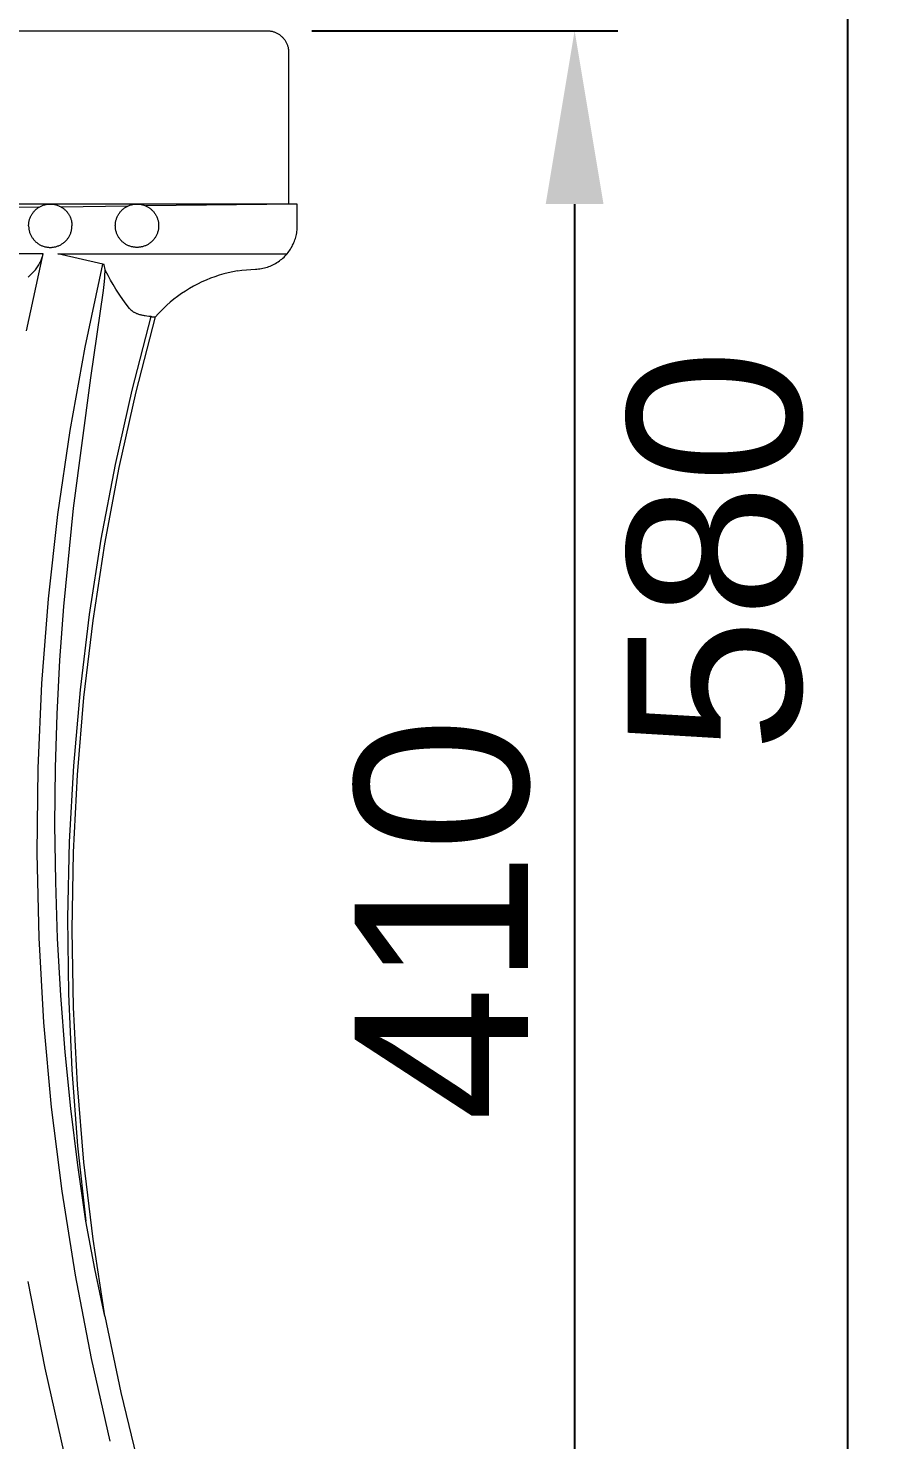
# Model space of a CAD drawing. Header units: millimetres. Extents: x -209 to 4251, y 50 to 3279.
# Drawn here: x 3630.5 to 3829.5, y 2460.2 to 2785.9 of the extents above; entities that cross this region are included whole.
import ezdxf

# ---------------------------------------------------------------- set-up
doc = ezdxf.new("R2010")
doc.units = ezdxf.units.MM
doc.layers.add('ZANO_R', color=7, linetype='Continuous', lineweight=0)
doc.layers.add('ZANO_W', color=1, linetype='Continuous', lineweight=0)
doc.styles.get("Standard").update_dxf_attribs({"font": 'ARIALUNI.TTF'})
doc.dimstyles.new('pl i ang', dxfattribs={"dimtxt": 50, "dimasz": 50, "dimexe": 1.25, "dimexo": 0.625, "dimgap": 10, "dimtad": 1, "dimtoh": 1, "dimtxsty": 'Standard', "dimcen": 2.5, "dimclrd": 1, "dimclre": 1, "dimclrt": 1, "dimadec": 0, "dimazin": 0, "dimtfac": 1, "dimtmove": 0, "dimatfit": 3, "dimfxl": 1, "dimarcsym": 1})

# ---------------------------------------------------------------- blocks, each defined once
blk = doc.blocks.new('*D433')
at = {"layer": 'ZANO_W', "color": 1, "lineweight": -2}
for p, q in [((3298.94, 2980.04), (3298.94, 2991.52)), ((3690.58, 2790.37), (3690.58, 2991.52)), ((3650.58, 2981.52), (3338.94, 2981.52))]:
    blk.add_line(p, q, dxfattribs=at)
at = {"layer": 'ZANO_W', "color": 1}
for points in [[(3338.94, 2988.18), (3338.94, 2974.85), (3298.94, 2981.52)], [(3650.58, 2974.85), (3650.58, 2988.18), (3690.58, 2981.52)]]:
    blk.add_solid(points, dxfattribs=at)
at = {"layer": 'ZANO_W', "color": 1, "insert": (3494.76, 3011.95), "char_height": 40, "attachment_point": 5}
blk.add_mtext('392', dxfattribs=at)
blk = doc.blocks.new('*D434')
at = {"layer": 'ZANO_W', "color": 1, "lineweight": -2}
for p, q in [((3695.92, 2785.36), (3766.55, 2785.36)), ((3756.55, 2745.36), (3756.55, 2415.37)), ((3701.53, 2375.37), (3766.55, 2375.37))]:
    blk.add_line(p, q, dxfattribs=at)
at = {"layer": 'ZANO_W', "color": 1}
for points in [[(3763.21, 2745.36), (3749.88, 2745.36), (3756.55, 2785.36)], [(3749.88, 2415.37), (3763.21, 2415.37), (3756.55, 2375.37)]]:
    blk.add_solid(points, dxfattribs=at)
at = {"layer": 'ZANO_W', "color": 1, "insert": (3726.11, 2580.36), "char_height": 40, "attachment_point": 5, "rotation": 90}
blk.add_mtext('410', dxfattribs=at)
blk = doc.blocks.new('*D435')
at = {"layer": 'ZANO_W', "color": 1, "lineweight": -2}
for p, q in [((3604.24, 2955.34), (3829.47, 2955.34)), ((3819.47, 2915.34), (3819.47, 2415.37)), ((3701.53, 2375.37), (3829.47, 2375.37))]:
    blk.add_line(p, q, dxfattribs=at)
at = {"layer": 'ZANO_W', "color": 1}
for points in [[(3826.14, 2915.34), (3812.8, 2915.34), (3819.47, 2955.34)], [(3812.8, 2415.37), (3826.14, 2415.37), (3819.47, 2375.37)]]:
    blk.add_solid(points, dxfattribs=at)
at = {"layer": 'ZANO_W', "color": 1, "insert": (3789.03, 2665.36), "char_height": 40, "attachment_point": 5, "rotation": 90}
blk.add_mtext('580', dxfattribs=at)

msp = doc.modelspace()

# ---------------------------------------------------------------- linework, layer by layer
at = {"layer": 'ZANO_R'}
for p, q in [((3610.58, 2785.37), (3685.58, 2785.37)), ((3685.58, 2785.37), (3685.75, 2785.36)), ((3685.75, 2785.36), (3685.92, 2785.36)), ((3685.92, 2785.36), (3686.09, 2785.34)), ((3686.09, 2785.34), (3686.26, 2785.32)), ((3686.26, 2785.32), (3686.43, 2785.29)), ((3686.43, 2785.29), (3686.6, 2785.26)), ((3686.6, 2785.26), (3686.77, 2785.22)), ((3686.77, 2785.22), (3686.93, 2785.18)), ((3686.93, 2785.18), (3687.09, 2785.13)), ((3687.09, 2785.13), (3687.26, 2785.08)), ((3687.26, 2785.08), (3687.42, 2785.02)), ((3687.42, 2785.02), (3687.57, 2784.95)), ((3687.57, 2784.95), (3687.73, 2784.88)), ((3687.73, 2784.88), (3687.88, 2784.81)), ((3687.88, 2784.81), (3688.03, 2784.73)), ((3688.03, 2784.73), (3688.18, 2784.64)), ((3688.18, 2784.64), (3688.32, 2784.55)), ((3688.32, 2784.55), (3688.46, 2784.45)), ((3688.46, 2784.45), (3688.6, 2784.35)), ((3688.6, 2784.35), (3688.74, 2784.25)), ((3688.74, 2784.25), (3688.87, 2784.14)), ((3688.87, 2784.14), (3688.99, 2784.02)), ((3688.99, 2784.02), (3689.12, 2783.9)), ((3689.12, 2783.9), (3689.24, 2783.78)), ((3689.24, 2783.78), (3689.35, 2783.65)), ((3689.35, 2783.65), (3689.46, 2783.52)), ((3689.46, 2783.52), (3689.57, 2783.39)), ((3689.57, 2783.39), (3689.67, 2783.25)), ((3689.67, 2783.25), (3689.76, 2783.11)), ((3689.76, 2783.11), (3689.85, 2782.96)), ((3689.85, 2782.96), (3689.94, 2782.82)), ((3689.94, 2782.82), (3690.02, 2782.67)), ((3690.02, 2782.67), (3690.1, 2782.51)), ((3690.1, 2782.51), (3690.17, 2782.36)), ((3690.17, 2782.36), (3690.23, 2782.2)), ((3690.23, 2782.2), (3690.29, 2782.04)), ((3690.29, 2782.04), (3690.35, 2781.88)), ((3690.35, 2781.88), (3690.4, 2781.72)), ((3690.4, 2781.72), (3690.44, 2781.55)), ((3690.44, 2781.55), (3690.48, 2781.38)), ((3690.48, 2781.38), (3690.51, 2781.22)), ((3690.51, 2781.22), (3690.53, 2781.05)), ((3690.53, 2781.05), (3690.56, 2780.88)), ((3690.56, 2780.88), (3690.57, 2780.71)), ((3690.57, 2780.71), (3690.58, 2780.54)), ((3690.58, 2780.54), (3690.58, 2780.37)), ((3690.58, 2780.37), (3690.58, 2745.37)), ((3632.97, 2744.62), (3553.41, 2743.62)), ((3685.58, 2745.37), (3610.58, 2745.37)), ((3630.96, 2742.22), (3631.03, 2742.38)), ((3631.03, 2742.38), (3631.1, 2742.54)), ((3631.1, 2742.54), (3631.18, 2742.69)), ((3631.18, 2742.69), (3631.26, 2742.84)), ((3631.26, 2742.84), (3631.35, 2742.99)), ((3631.35, 2742.99), (3631.44, 2743.14)), ((3631.44, 2743.14), (3631.54, 2743.28)), ((3631.54, 2743.28), (3631.64, 2743.42)), ((3631.64, 2743.42), (3631.75, 2743.55)), ((3631.75, 2743.55), (3631.86, 2743.68)), ((3631.86, 2743.68), (3631.98, 2743.81)), ((3631.98, 2743.81), (3632.1, 2743.93)), ((3632.1, 2743.93), (3632.22, 2744.05)), ((3632.22, 2744.05), (3632.35, 2744.17)), ((3632.35, 2744.17), (3632.49, 2744.28)), ((3632.49, 2744.28), (3632.62, 2744.38)), ((3632.62, 2744.38), (3632.76, 2744.48)), ((3632.76, 2744.48), (3632.91, 2744.58)), ((3632.91, 2744.58), (3633.05, 2744.67)), ((3633.05, 2744.67), (3633.2, 2744.75)), ((3633.2, 2744.75), (3633.36, 2744.83)), ((3633.36, 2744.83), (3633.51, 2744.91)), ((3633.51, 2744.91), (3633.67, 2744.98)), ((3633.67, 2744.98), (3633.83, 2745.04)), ((3633.83, 2745.04), (3633.99, 2745.1)), ((3633.99, 2745.1), (3634.16, 2745.15)), ((3634.16, 2745.15), (3634.32, 2745.2)), ((3634.32, 2745.2), (3634.49, 2745.24)), ((3634.49, 2745.24), (3634.66, 2745.28)), ((3634.66, 2745.28), (3634.83, 2745.31)), ((3634.83, 2745.31), (3635, 2745.33)), ((3635, 2745.33), (3635.17, 2745.35)), ((3635.17, 2745.35), (3635.34, 2745.36)), ((3635.34, 2745.36), (3635.52, 2745.37)), ((3635.52, 2745.37), (3635.69, 2745.37)), ((3635.69, 2745.37), (3635.86, 2745.36)), ((3635.86, 2745.36), (3636.03, 2745.35)), ((3636.03, 2745.35), (3636.21, 2745.33)), ((3636.21, 2745.33), (3636.38, 2745.31)), ((3636.38, 2745.31), (3636.55, 2745.28)), ((3636.55, 2745.28), (3636.72, 2745.24)), ((3636.72, 2745.24), (3636.88, 2745.2)), ((3636.88, 2745.2), (3637.05, 2745.15)), ((3637.05, 2745.15), (3637.21, 2745.1)), ((3637.21, 2745.1), (3637.38, 2745.04)), ((3637.38, 2745.04), (3637.54, 2744.98)), ((3637.54, 2744.98), (3637.69, 2744.91)), ((3637.69, 2744.91), (3637.85, 2744.83)), ((3637.85, 2744.83), (3638, 2744.75)), ((3638, 2744.75), (3638.15, 2744.67)), ((3653.44, 2744.88), (3638.13, 2744.68)), ((3638.15, 2744.67), (3638.3, 2744.58)), ((3638.3, 2744.58), (3638.44, 2744.48)), ((3638.44, 2744.48), (3638.58, 2744.38)), ((3638.58, 2744.38), (3638.72, 2744.28)), ((3638.72, 2744.28), (3638.85, 2744.17)), ((3638.85, 2744.17), (3638.98, 2744.05)), ((3638.98, 2744.05), (3639.11, 2743.93)), ((3639.11, 2743.93), (3639.23, 2743.81)), ((3639.23, 2743.81), (3639.35, 2743.68)), ((3639.35, 2743.68), (3639.46, 2743.55)), ((3639.46, 2743.55), (3639.57, 2743.42)), ((3639.57, 2743.42), (3639.67, 2743.28)), ((3639.67, 2743.28), (3639.77, 2743.14)), ((3639.77, 2743.14), (3639.86, 2742.99)), ((3639.86, 2742.99), (3639.95, 2742.84)), ((3639.95, 2742.84), (3640.03, 2742.69)), ((3640.03, 2742.69), (3640.11, 2742.54)), ((3640.11, 2742.54), (3640.18, 2742.38)), ((3640.18, 2742.38), (3640.25, 2742.22)), ((3650.96, 2742.22), (3651.03, 2742.38)), ((3651.03, 2742.38), (3651.1, 2742.54)), ((3651.1, 2742.54), (3651.18, 2742.69)), ((3651.18, 2742.69), (3651.26, 2742.84)), ((3651.26, 2742.84), (3651.35, 2742.99)), ((3651.35, 2742.99), (3651.44, 2743.14)), ((3651.44, 2743.14), (3651.54, 2743.28)), ((3651.54, 2743.28), (3651.64, 2743.42)), ((3651.64, 2743.42), (3651.75, 2743.55)), ((3651.75, 2743.55), (3651.86, 2743.68)), ((3651.86, 2743.68), (3651.98, 2743.81)), ((3651.98, 2743.81), (3652.1, 2743.93)), ((3652.1, 2743.93), (3652.22, 2744.05)), ((3652.22, 2744.05), (3652.35, 2744.17)), ((3652.35, 2744.17), (3652.49, 2744.28)), ((3652.49, 2744.28), (3652.62, 2744.38)), ((3652.62, 2744.38), (3652.76, 2744.48)), ((3652.76, 2744.48), (3652.91, 2744.58)), ((3652.91, 2744.58), (3653.05, 2744.67)), ((3653.05, 2744.67), (3653.2, 2744.75)), ((3653.2, 2744.75), (3653.36, 2744.83)), ((3653.36, 2744.83), (3653.51, 2744.91)), ((3653.51, 2744.91), (3653.67, 2744.98)), ((3653.67, 2744.98), (3653.83, 2745.04)), ((3653.83, 2745.04), (3653.99, 2745.1)), ((3653.99, 2745.1), (3654.16, 2745.15)), ((3654.16, 2745.15), (3654.32, 2745.2)), ((3654.32, 2745.2), (3654.49, 2745.24)), ((3654.49, 2745.24), (3654.66, 2745.28)), ((3654.66, 2745.28), (3654.83, 2745.31)), ((3654.83, 2745.31), (3655, 2745.33)), ((3655, 2745.33), (3655.17, 2745.35)), ((3655.17, 2745.35), (3655.34, 2745.36)), ((3655.34, 2745.36), (3655.52, 2745.37)), ((3655.52, 2745.37), (3655.69, 2745.37)), ((3655.69, 2745.37), (3655.86, 2745.36)), ((3655.86, 2745.36), (3656.03, 2745.35)), ((3656.03, 2745.35), (3656.21, 2745.33)), ((3656.21, 2745.33), (3656.38, 2745.31)), ((3656.38, 2745.31), (3656.55, 2745.28)), ((3656.55, 2745.28), (3656.72, 2745.24)), ((3656.72, 2745.24), (3656.88, 2745.2)), ((3656.88, 2745.2), (3657.05, 2745.15)), ((3657.05, 2745.15), (3657.21, 2745.1)), ((3657.21, 2745.1), (3657.38, 2745.04)), ((3657.38, 2745.04), (3657.54, 2744.98)), ((3657.54, 2744.98), (3657.69, 2744.91)), ((3692.58, 2745.37), (3657.65, 2744.93)), ((3657.69, 2744.91), (3657.85, 2744.83)), ((3657.85, 2744.83), (3658, 2744.75)), ((3658, 2744.75), (3658.15, 2744.67)), ((3658.15, 2744.67), (3658.3, 2744.58)), ((3658.3, 2744.58), (3658.44, 2744.48)), ((3658.44, 2744.48), (3658.58, 2744.38)), ((3658.58, 2744.38), (3658.72, 2744.28)), ((3658.72, 2744.28), (3658.85, 2744.17)), ((3658.85, 2744.17), (3658.98, 2744.05)), ((3658.98, 2744.05), (3659.11, 2743.93)), ((3659.11, 2743.93), (3659.23, 2743.81)), ((3659.23, 2743.81), (3659.35, 2743.68)), ((3659.35, 2743.68), (3659.46, 2743.55)), ((3659.46, 2743.55), (3659.57, 2743.42)), ((3659.57, 2743.42), (3659.67, 2743.28)), ((3659.67, 2743.28), (3659.77, 2743.14)), ((3659.77, 2743.14), (3659.86, 2742.99)), ((3659.86, 2742.99), (3659.95, 2742.84)), ((3659.95, 2742.84), (3660.03, 2742.69)), ((3660.03, 2742.69), (3660.11, 2742.54)), ((3660.11, 2742.54), (3660.18, 2742.38)), ((3660.18, 2742.38), (3660.25, 2742.22)), ((3690.58, 2745.37), (3685.58, 2745.37)), ((3692.58, 2745.37), (3690.58, 2745.37)), ((3692.58, 2740.35), (3692.58, 2745.37)), ((3630.6, 2740.37), (3630.61, 2740.54)), ((3630.6, 2740.37), (3630.61, 2740.19)), ((3630.61, 2740.54), (3630.62, 2740.71)), ((3630.61, 2740.19), (3630.62, 2740.02)), ((3630.62, 2740.71), (3630.63, 2740.88)), ((3630.62, 2740.02), (3630.63, 2739.85)), ((3630.63, 2740.88), (3630.65, 2741.06)), ((3630.63, 2739.85), (3630.65, 2739.68)), ((3630.65, 2741.06), (3630.68, 2741.23)), ((3630.65, 2739.68), (3630.68, 2739.51)), ((3630.68, 2741.23), (3630.71, 2741.4)), ((3630.68, 2739.51), (3630.71, 2739.34)), ((3630.71, 2741.4), (3630.75, 2741.56)), ((3630.71, 2739.34), (3630.75, 2739.17)), ((3630.75, 2741.56), (3630.79, 2741.73)), ((3630.75, 2739.17), (3630.79, 2739)), ((3630.79, 2741.73), (3630.84, 2741.9)), ((3630.84, 2741.9), (3630.9, 2742.06)), ((3630.9, 2742.06), (3630.96, 2742.22)), ((3640.25, 2742.22), (3640.31, 2742.06)), ((3640.31, 2742.06), (3640.36, 2741.9)), ((3640.36, 2741.9), (3640.41, 2741.73)), ((3640.41, 2741.73), (3640.46, 2741.56)), ((3640.41, 2739), (3640.46, 2739.17)), ((3640.46, 2741.56), (3640.5, 2741.4)), ((3640.46, 2739.17), (3640.5, 2739.34)), ((3640.5, 2741.4), (3640.53, 2741.23)), ((3640.5, 2739.34), (3640.53, 2739.51)), ((3640.53, 2741.23), (3640.56, 2741.06)), ((3640.53, 2739.51), (3640.56, 2739.68)), ((3640.56, 2741.06), (3640.58, 2740.88)), ((3640.56, 2739.68), (3640.58, 2739.85)), ((3640.58, 2740.88), (3640.59, 2740.71)), ((3640.58, 2739.85), (3640.59, 2740.02)), ((3640.59, 2740.71), (3640.6, 2740.54)), ((3640.59, 2740.02), (3640.6, 2740.19)), ((3640.6, 2740.54), (3640.6, 2740.37)), ((3640.6, 2740.19), (3640.6, 2740.37)), ((3650.6, 2740.37), (3650.61, 2740.54)), ((3650.61, 2740.19), (3650.6, 2740.37)), ((3650.61, 2740.54), (3650.62, 2740.71)), ((3650.62, 2740.02), (3650.61, 2740.19)), ((3650.62, 2740.71), (3650.63, 2740.88)), ((3650.63, 2739.85), (3650.62, 2740.02)), ((3650.63, 2740.88), (3650.65, 2741.06)), ((3650.65, 2739.68), (3650.63, 2739.85)), ((3650.65, 2741.06), (3650.68, 2741.23)), ((3650.68, 2739.51), (3650.65, 2739.68)), ((3650.68, 2741.23), (3650.71, 2741.4)), ((3650.71, 2739.34), (3650.68, 2739.51)), ((3650.71, 2741.4), (3650.75, 2741.56)), ((3650.75, 2739.17), (3650.71, 2739.34)), ((3650.75, 2741.56), (3650.79, 2741.73)), ((3650.79, 2739), (3650.75, 2739.17)), ((3650.79, 2741.73), (3650.84, 2741.9)), ((3650.84, 2741.9), (3650.9, 2742.06)), ((3650.9, 2742.06), (3650.96, 2742.22)), ((3660.25, 2742.22), (3660.31, 2742.06)), ((3660.31, 2742.06), (3660.36, 2741.9)), ((3660.36, 2741.9), (3660.41, 2741.73)), ((3660.41, 2741.73), (3660.46, 2741.56)), ((3660.46, 2739.17), (3660.41, 2739)), ((3660.46, 2741.56), (3660.5, 2741.4)), ((3660.5, 2739.34), (3660.46, 2739.17)), ((3660.5, 2741.4), (3660.53, 2741.23)), ((3660.53, 2739.51), (3660.5, 2739.34)), ((3660.53, 2741.23), (3660.56, 2741.06)), ((3660.56, 2739.68), (3660.53, 2739.51)), ((3660.56, 2741.06), (3660.58, 2740.88)), ((3660.58, 2739.85), (3660.56, 2739.68)), ((3660.58, 2740.88), (3660.59, 2740.71)), ((3660.59, 2740.02), (3660.58, 2739.85)), ((3660.59, 2740.71), (3660.6, 2740.54)), ((3660.6, 2740.19), (3660.59, 2740.02)), ((3660.6, 2740.54), (3660.6, 2740.37)), ((3660.6, 2740.37), (3660.6, 2740.19)), ((3692.44, 2738.69), (3692.49, 2739.02)), ((3692.49, 2739.02), (3692.53, 2739.35)), ((3692.53, 2739.35), (3692.56, 2739.68)), ((3692.56, 2739.68), (3692.58, 2740.02)), ((3692.58, 2740.02), (3692.58, 2740.35)), ((3630.79, 2739), (3630.84, 2738.84)), ((3630.84, 2738.84), (3630.9, 2738.67)), ((3630.9, 2738.67), (3630.96, 2738.51)), ((3630.96, 2738.51), (3631.03, 2738.35)), ((3631.03, 2738.35), (3631.1, 2738.2)), ((3631.1, 2738.2), (3631.18, 2738.04)), ((3631.18, 2738.04), (3631.26, 2737.89)), ((3631.26, 2737.89), (3631.35, 2737.74)), ((3631.35, 2737.74), (3631.44, 2737.6)), ((3631.44, 2737.6), (3631.54, 2737.46)), ((3631.54, 2737.46), (3631.64, 2737.32)), ((3631.64, 2737.32), (3631.75, 2737.18)), ((3631.75, 2737.18), (3631.86, 2737.05)), ((3631.86, 2737.05), (3631.98, 2736.92)), ((3631.98, 2736.92), (3632.1, 2736.8)), ((3632.1, 2736.8), (3632.22, 2736.68)), ((3632.22, 2736.68), (3632.35, 2736.57)), ((3632.35, 2736.57), (3632.49, 2736.46)), ((3632.49, 2736.46), (3632.62, 2736.35)), ((3632.62, 2736.35), (3632.76, 2736.25)), ((3632.76, 2736.25), (3632.91, 2736.16)), ((3632.91, 2736.16), (3633.05, 2736.07)), ((3633.05, 2736.07), (3633.2, 2735.98)), ((3633.2, 2735.98), (3633.36, 2735.9)), ((3633.36, 2735.9), (3633.51, 2735.83)), ((3633.51, 2735.83), (3633.67, 2735.76)), ((3637.54, 2735.76), (3637.69, 2735.83)), ((3637.69, 2735.83), (3637.85, 2735.9)), ((3637.85, 2735.9), (3638, 2735.98)), ((3638, 2735.98), (3638.15, 2736.07)), ((3638.15, 2736.07), (3638.3, 2736.16)), ((3638.3, 2736.16), (3638.44, 2736.25)), ((3638.44, 2736.25), (3638.58, 2736.35)), ((3638.58, 2736.35), (3638.72, 2736.46)), ((3638.72, 2736.46), (3638.85, 2736.57)), ((3638.85, 2736.57), (3638.98, 2736.68)), ((3638.98, 2736.68), (3639.11, 2736.8)), ((3639.11, 2736.8), (3639.23, 2736.92)), ((3639.23, 2736.92), (3639.35, 2737.05)), ((3639.35, 2737.05), (3639.46, 2737.18)), ((3639.46, 2737.18), (3639.57, 2737.32)), ((3639.57, 2737.32), (3639.67, 2737.46)), ((3639.67, 2737.46), (3639.77, 2737.6)), ((3639.77, 2737.6), (3639.86, 2737.74)), ((3639.86, 2737.74), (3639.95, 2737.89)), ((3639.95, 2737.89), (3640.03, 2738.04)), ((3640.03, 2738.04), (3640.11, 2738.2)), ((3640.11, 2738.2), (3640.18, 2738.35)), ((3640.18, 2738.35), (3640.25, 2738.51)), ((3640.25, 2738.51), (3640.31, 2738.67)), ((3640.31, 2738.67), (3640.36, 2738.84)), ((3640.36, 2738.84), (3640.41, 2739)), ((3650.84, 2738.84), (3650.79, 2739)), ((3650.9, 2738.67), (3650.84, 2738.84)), ((3650.96, 2738.51), (3650.9, 2738.67)), ((3651.03, 2738.35), (3650.96, 2738.51)), ((3651.1, 2738.2), (3651.03, 2738.35)), ((3651.18, 2738.04), (3651.1, 2738.2)), ((3651.26, 2737.89), (3651.18, 2738.04)), ((3651.35, 2737.74), (3651.26, 2737.89)), ((3651.44, 2737.6), (3651.35, 2737.74)), ((3651.54, 2737.46), (3651.44, 2737.6)), ((3651.64, 2737.32), (3651.54, 2737.46)), ((3651.75, 2737.18), (3651.64, 2737.32)), ((3651.86, 2737.05), (3651.75, 2737.18)), ((3651.98, 2736.92), (3651.86, 2737.05)), ((3652.1, 2736.8), (3651.98, 2736.92)), ((3652.22, 2736.68), (3652.1, 2736.8)), ((3652.35, 2736.57), (3652.22, 2736.68)), ((3652.49, 2736.46), (3652.35, 2736.57)), ((3652.62, 2736.35), (3652.49, 2736.46)), ((3652.76, 2736.25), (3652.62, 2736.35)), ((3652.91, 2736.16), (3652.76, 2736.25)), ((3653.05, 2736.07), (3652.91, 2736.16)), ((3653.2, 2735.98), (3653.05, 2736.07)), ((3653.36, 2735.9), (3653.2, 2735.98)), ((3653.51, 2735.83), (3653.36, 2735.9)), ((3653.67, 2735.76), (3653.51, 2735.83)), ((3657.69, 2735.83), (3657.54, 2735.76)), ((3657.85, 2735.9), (3657.69, 2735.83)), ((3658, 2735.98), (3657.85, 2735.9)), ((3658.15, 2736.07), (3658, 2735.98)), ((3658.3, 2736.16), (3658.15, 2736.07)), ((3658.44, 2736.25), (3658.3, 2736.16)), ((3658.58, 2736.35), (3658.44, 2736.25)), ((3658.72, 2736.46), (3658.58, 2736.35)), ((3658.85, 2736.57), (3658.72, 2736.46)), ((3658.98, 2736.68), (3658.85, 2736.57)), ((3659.11, 2736.8), (3658.98, 2736.68)), ((3659.23, 2736.92), (3659.11, 2736.8)), ((3659.35, 2737.05), (3659.23, 2736.92)), ((3659.46, 2737.18), (3659.35, 2737.05)), ((3659.57, 2737.32), (3659.46, 2737.18)), ((3659.67, 2737.46), (3659.57, 2737.32)), ((3659.77, 2737.6), (3659.67, 2737.46)), ((3659.86, 2737.74), (3659.77, 2737.6)), ((3659.95, 2737.89), (3659.86, 2737.74)), ((3660.03, 2738.04), (3659.95, 2737.89)), ((3660.11, 2738.2), (3660.03, 2738.04)), ((3660.18, 2738.35), (3660.11, 2738.2)), ((3660.25, 2738.51), (3660.18, 2738.35)), ((3660.31, 2738.67), (3660.25, 2738.51)), ((3660.36, 2738.84), (3660.31, 2738.67)), ((3660.41, 2739), (3660.36, 2738.84)), ((3691.36, 2735.56), (3691.51, 2735.85)), ((3691.51, 2735.85), (3691.66, 2736.15)), ((3691.66, 2736.15), (3691.79, 2736.46)), ((3691.79, 2736.46), (3691.92, 2736.77)), ((3691.92, 2736.77), (3692.03, 2737.08)), ((3692.03, 2737.08), (3692.14, 2737.4)), ((3692.14, 2737.4), (3692.23, 2737.72)), ((3692.23, 2737.72), (3692.31, 2738.04)), ((3692.31, 2738.04), (3692.38, 2738.36)), ((3692.38, 2738.36), (3692.44, 2738.69)), ((3633.94, 2733.91), (3588.85, 2733.9)), ((3630.1, 2716.08), (3633.94, 2733.91)), ((3633.49, 2732.41), (3633.59, 2732.68)), ((3633.59, 2732.68), (3633.69, 2732.96)), ((3633.67, 2735.76), (3633.83, 2735.69)), ((3633.69, 2732.96), (3633.77, 2733.23)), ((3633.77, 2733.23), (3633.85, 2733.52)), ((3633.83, 2735.69), (3633.99, 2735.63)), ((3633.85, 2733.52), (3633.91, 2733.8)), ((3633.99, 2735.63), (3634.16, 2735.58)), ((3634.16, 2735.58), (3634.32, 2735.53)), ((3634.32, 2735.53), (3634.49, 2735.49)), ((3634.49, 2735.49), (3634.66, 2735.46)), ((3634.66, 2735.46), (3634.83, 2735.43)), ((3634.83, 2735.43), (3635, 2735.4)), ((3635, 2735.4), (3635.17, 2735.39)), ((3635.17, 2735.39), (3635.34, 2735.37)), ((3635.34, 2735.37), (3635.52, 2735.37)), ((3635.52, 2735.37), (3635.69, 2735.37)), ((3635.69, 2735.37), (3635.86, 2735.37)), ((3635.86, 2735.37), (3636.03, 2735.39)), ((3636.03, 2735.39), (3636.21, 2735.4)), ((3636.21, 2735.4), (3636.38, 2735.43)), ((3636.38, 2735.43), (3636.55, 2735.46)), ((3636.55, 2735.46), (3636.72, 2735.49)), ((3636.72, 2735.49), (3636.88, 2735.53)), ((3636.88, 2735.53), (3637.05, 2735.58)), ((3637.05, 2735.58), (3637.21, 2735.63)), ((3637.21, 2735.63), (3637.38, 2735.69)), ((3637.34, 2733.91), (3690.23, 2733.91)), ((3647.75, 2731.49), (3637.34, 2733.91)), ((3637.38, 2735.69), (3637.54, 2735.76)), ((3653.83, 2735.69), (3653.67, 2735.76)), ((3653.99, 2735.63), (3653.83, 2735.69)), ((3654.16, 2735.58), (3653.99, 2735.63)), ((3654.32, 2735.53), (3654.16, 2735.58)), ((3654.49, 2735.49), (3654.32, 2735.53)), ((3654.66, 2735.46), (3654.49, 2735.49)), ((3654.83, 2735.43), (3654.66, 2735.46)), ((3655, 2735.4), (3654.83, 2735.43)), ((3655.17, 2735.39), (3655, 2735.4)), ((3655.34, 2735.37), (3655.17, 2735.39)), ((3655.52, 2735.37), (3655.34, 2735.37)), ((3655.69, 2735.37), (3655.52, 2735.37)), ((3655.86, 2735.37), (3655.69, 2735.37)), ((3656.03, 2735.39), (3655.86, 2735.37)), ((3656.21, 2735.4), (3656.03, 2735.39)), ((3656.38, 2735.43), (3656.21, 2735.4)), ((3656.55, 2735.46), (3656.38, 2735.43)), ((3656.72, 2735.49), (3656.55, 2735.46)), ((3656.88, 2735.53), (3656.72, 2735.49)), ((3657.05, 2735.58), (3656.88, 2735.53)), ((3657.21, 2735.63), (3657.05, 2735.58)), ((3657.38, 2735.69), (3657.21, 2735.63)), ((3657.54, 2735.76), (3657.38, 2735.69)), ((3688.73, 2732.46), (3689, 2732.68)), ((3689, 2732.68), (3689.26, 2732.91)), ((3689.26, 2732.91), (3689.52, 2733.15)), ((3689.52, 2733.15), (3689.77, 2733.39)), ((3689.77, 2733.39), (3690, 2733.65)), ((3690, 2733.65), (3690.23, 2733.91)), ((3690.23, 2733.91), (3690.44, 2734.17)), ((3690.44, 2734.17), (3690.64, 2734.43)), ((3690.64, 2734.43), (3690.84, 2734.7)), ((3690.84, 2734.7), (3691.02, 2734.98)), ((3691.02, 2734.98), (3691.19, 2735.27)), ((3691.19, 2735.27), (3691.36, 2735.56)), ((3631.52, 2729.49), (3630.52, 2728.51)), ((3631.52, 2729.49), (3631.98, 2729.94)), ((3631.98, 2729.94), (3632.16, 2730.16)), ((3632.16, 2730.16), (3632.34, 2730.39)), ((3632.34, 2730.39), (3632.52, 2730.62)), ((3632.52, 2730.62), (3632.68, 2730.86)), ((3632.68, 2730.86), (3632.84, 2731.11)), ((3632.84, 2731.11), (3632.99, 2731.36)), ((3632.99, 2731.36), (3633.13, 2731.62)), ((3633.13, 2731.62), (3633.26, 2731.88)), ((3633.26, 2731.88), (3633.38, 2732.14)), ((3633.38, 2732.14), (3633.49, 2732.41)), ((3643.64, 2712.35), (3647.75, 2731.49)), ((3648, 2731.43), (3647.75, 2731.49)), ((3648, 2731.43), (3648.07, 2731.42)), ((3648.01, 2731.42), (3648, 2731.43)), ((3648.02, 2731.41), (3648.01, 2731.42)), ((3648.03, 2731.4), (3648.02, 2731.41)), ((3648.04, 2731.38), (3648.03, 2731.4)), ((3648.04, 2731.37), (3648.04, 2731.38)), ((3648.05, 2731.36), (3648.04, 2731.37)), ((3648.06, 2731.34), (3648.05, 2731.36)), ((3648.07, 2731.33), (3648.06, 2731.34)), ((3648.07, 2731.32), (3648.07, 2731.42)), ((3648.07, 2731.32), (3648.07, 2731.33)), ((3648.23, 2730.28), (3648.07, 2731.32)), ((3648.21, 2729.13), (3648.24, 2729.77)), ((3648.26, 2730.21), (3648.23, 2730.28)), ((3648.24, 2730.03), (3648.23, 2730.28)), ((3648.24, 2729.77), (3648.24, 2730.03)), ((3648.28, 2730.14), (3648.26, 2730.21)), ((3648.31, 2730.07), (3648.28, 2730.14)), ((3648.34, 2730.01), (3648.31, 2730.07)), ((3648.37, 2729.94), (3648.34, 2730.01)), ((3648.92, 2728.87), (3648.37, 2729.94)), ((3676.67, 2729.51), (3675.62, 2729.25)), ((3677.73, 2729.74), (3676.67, 2729.51)), ((3678.79, 2729.94), (3677.73, 2729.74)), ((3678.79, 2729.94), (3679.82, 2730.09)), ((3679.82, 2730.09), (3680.85, 2730.21)), ((3680.85, 2730.21), (3681.89, 2730.3)), ((3681.89, 2730.3), (3682.93, 2730.36)), ((3682.93, 2730.36), (3683.28, 2730.37)), ((3683.28, 2730.37), (3683.63, 2730.4)), ((3683.63, 2730.4), (3683.97, 2730.45)), ((3683.97, 2730.45), (3684.32, 2730.5)), ((3684.32, 2730.5), (3684.66, 2730.57)), ((3684.66, 2730.57), (3685, 2730.65)), ((3685, 2730.65), (3685.33, 2730.74)), ((3685.33, 2730.74), (3685.67, 2730.84)), ((3685.67, 2730.84), (3686, 2730.95)), ((3686, 2730.95), (3686.32, 2731.07)), ((3686.32, 2731.07), (3686.64, 2731.21)), ((3686.64, 2731.21), (3686.96, 2731.36)), ((3686.96, 2731.36), (3687.27, 2731.52)), ((3687.27, 2731.52), (3687.57, 2731.68)), ((3687.57, 2731.68), (3687.87, 2731.86)), ((3687.87, 2731.86), (3688.16, 2732.05)), ((3688.16, 2732.05), (3688.45, 2732.25)), ((3688.45, 2732.25), (3688.73, 2732.46)), ((3647.87, 2725.42), (3648.1, 2727.52)), ((3648.1, 2727.52), (3648.16, 2728.32)), ((3648.16, 2728.32), (3648.21, 2729.13)), ((3649.49, 2727.81), (3648.92, 2728.87)), ((3650.09, 2726.77), (3649.49, 2727.81)), ((3650.73, 2725.75), (3650.09, 2726.77)), ((3668.62, 2726.41), (3667.68, 2725.87)), ((3669.57, 2726.91), (3668.62, 2726.41)), ((3670.55, 2727.39), (3669.57, 2726.91)), ((3671.53, 2727.83), (3670.55, 2727.39)), ((3672.54, 2728.23), (3671.53, 2727.83)), ((3673.55, 2728.61), (3672.54, 2728.23)), ((3674.58, 2728.94), (3673.55, 2728.61)), ((3675.62, 2729.25), (3674.58, 2728.94)), ((3644.94, 2705.3), (3647.87, 2725.42)), ((3650.73, 2725.75), (3650.73, 2725.75)), ((3651.35, 2724.78), (3650.73, 2725.75)), ((3651.63, 2724.37), (3651.35, 2724.78)), ((3652.36, 2723.31), (3651.63, 2724.37)), ((3653.12, 2722.28), (3652.36, 2723.31)), ((3664.12, 2723.41), (3663.28, 2722.72)), ((3664.98, 2724.07), (3664.12, 2723.41)), ((3665.86, 2724.7), (3664.98, 2724.07)), ((3666.76, 2725.3), (3665.86, 2724.7)), ((3667.68, 2725.87), (3666.76, 2725.3)), ((3653.89, 2721.26), (3653.12, 2722.28)), ((3653.94, 2721.21), (3653.89, 2721.26)), ((3653.98, 2721.16), (3653.94, 2721.21)), ((3654.02, 2721.11), (3653.98, 2721.16)), ((3654.07, 2721.06), (3654.02, 2721.11)), ((3654.11, 2721.01), (3654.07, 2721.06)), ((3654.16, 2720.97), (3654.11, 2721.01)), ((3654.21, 2720.92), (3654.16, 2720.97)), ((3654.26, 2720.87), (3654.21, 2720.92)), ((3654.31, 2720.83), (3654.26, 2720.87)), ((3654.36, 2720.79), (3654.31, 2720.83)), ((3654.41, 2720.74), (3654.36, 2720.79)), ((3654.46, 2720.7), (3654.41, 2720.74)), ((3654.57, 2720.62), (3654.46, 2720.7)), ((3654.68, 2720.54), (3654.57, 2720.62)), ((3654.74, 2720.5), (3654.68, 2720.54)), ((3654.8, 2720.46), (3654.74, 2720.5)), ((3654.93, 2720.38), (3654.8, 2720.46)), ((3655.06, 2720.31), (3654.93, 2720.38)), ((3655.19, 2720.24), (3655.06, 2720.31)), ((3655.33, 2720.17), (3655.19, 2720.24)), ((3655.47, 2720.11), (3655.33, 2720.17)), ((3655.6, 2720.05), (3655.47, 2720.11)), ((3655.74, 2720), (3655.6, 2720.05)), ((3655.9, 2719.94), (3655.74, 2720)), ((3656.06, 2719.88), (3655.9, 2719.94)), ((3656.23, 2719.83), (3656.06, 2719.88)), ((3656.39, 2719.79), (3656.23, 2719.83)), ((3656.56, 2719.74), (3656.39, 2719.79)), ((3656.74, 2719.7), (3656.56, 2719.74)), ((3656.92, 2719.66), (3656.74, 2719.7)), ((3657.1, 2719.62), (3656.92, 2719.66)), ((3657.3, 2719.59), (3657.1, 2719.62)), ((3657.5, 2719.55), (3657.3, 2719.59)), ((3657.9, 2719.5), (3657.5, 2719.55)), ((3658.34, 2719.45), (3657.9, 2719.5)), ((3659.9, 2719.37), (3660.47, 2720.02)), ((3660.47, 2720.02), (3661.07, 2720.65)), ((3661.07, 2720.65), (3661.69, 2721.26)), ((3662.47, 2722.01), (3661.69, 2721.26)), ((3663.28, 2722.72), (3662.47, 2722.01)), ((3658.79, 2719.42), (3654.39, 2702.42)), ((3655.4, 2702.04), (3659.9, 2719.37)), ((3658.79, 2719.42), (3658.34, 2719.45)), ((3658.81, 2719.41), (3658.79, 2719.42)), ((3658.82, 2719.4), (3658.81, 2719.41)), ((3658.83, 2719.4), (3658.82, 2719.4)), ((3658.85, 2719.39), (3658.83, 2719.4)), ((3658.86, 2719.39), (3658.85, 2719.39)), ((3658.88, 2719.38), (3658.86, 2719.39)), ((3658.89, 2719.38), (3658.88, 2719.38)), ((3658.91, 2719.38), (3658.89, 2719.38)), ((3658.92, 2719.37), (3658.91, 2719.38)), ((3658.93, 2719.37), (3658.92, 2719.37)), ((3658.95, 2719.37), (3658.93, 2719.37)), ((3658.96, 2719.37), (3658.95, 2719.37)), ((3658.98, 2719.37), (3658.96, 2719.37)), ((3658.99, 2719.37), (3658.98, 2719.37)), ((3658.99, 2719.37), (3659.9, 2719.37)), ((3640.17, 2693.09), (3643.64, 2712.35)), ((3640.92, 2675.2), (3644.94, 2705.3)), ((3654.39, 2702.42), (3650.55, 2685.29)), ((3651.5, 2684.57), (3655.4, 2702.04)), ((3637.35, 2673.71), (3640.17, 2693.09)), ((3650.55, 2685.29), (3647.28, 2668.04)), ((3648.19, 2666.98), (3651.5, 2684.57)), ((3638.71, 2652.51), (3640.92, 2675.2)), ((3635.18, 2654.26), (3637.35, 2673.71)), ((3647.28, 2668.04), (3644.58, 2650.69)), ((3645.48, 2649.28), (3648.19, 2666.98)), ((3633.66, 2634.74), (3635.18, 2654.26)), ((3637.83, 2640.11), (3638.71, 2652.51)), ((3644.58, 2650.69), (3642.46, 2633.26)), ((3643.36, 2631.51), (3645.48, 2649.28)), ((3637.2, 2627.69), (3637.83, 2640.11)), ((3632.8, 2615.19), (3633.66, 2634.74)), ((3642.46, 2633.26), (3640.92, 2615.78)), ((3641.85, 2613.67), (3643.36, 2631.51)), ((3636.82, 2615.27), (3637.2, 2627.69)), ((3636.69, 2602.14), (3636.82, 2615.27)), ((3640.92, 2615.78), (3639.95, 2598.25)), ((3632.6, 2595.61), (3632.8, 2615.19)), ((3640.94, 2595.79), (3641.85, 2613.67)), ((3636.85, 2589.01), (3636.69, 2602.14)), ((3639.95, 2598.25), (3639.57, 2580.69)), ((3640.64, 2577.89), (3640.94, 2595.79)), ((3633.05, 2576.04), (3632.6, 2595.61)), ((3637.29, 2575.9), (3636.85, 2589.01)), ((3639.57, 2580.69), (3639.77, 2563.14)), ((3640.94, 2560), (3640.64, 2577.89)), ((3634.15, 2556.5), (3633.05, 2576.04)), ((3638.02, 2562.79), (3637.29, 2575.9)), ((3639.04, 2549.71), (3638.02, 2562.79)), ((3639.77, 2563.14), (3640.54, 2545.6)), ((3641.85, 2542.12), (3640.94, 2560)), ((3635.91, 2537), (3634.15, 2556.5)), ((3640.35, 2536.66), (3639.04, 2549.71)), ((3640.54, 2545.6), (3641.9, 2528.1)), ((3643.36, 2524.28), (3641.85, 2542.12)), ((3638.33, 2517.58), (3635.91, 2537)), ((3641.95, 2523.63), (3640.35, 2536.66)), ((3641.9, 2528.1), (3643.84, 2510.65)), ((3645.47, 2506.5), (3643.36, 2524.28)), ((3643.84, 2510.65), (3641.95, 2523.63)), ((3641.39, 2498.24), (3638.33, 2517.58)), ((3645.91, 2499.7), (3643.84, 2510.65)), ((3648.18, 2488.81), (3645.47, 2506.5)), ((3645.1, 2479.02), (3641.39, 2498.24)), ((3648.18, 2488.79), (3645.91, 2499.7)), ((3630.46, 2496.78), (3634.31, 2476.78)), ((3648.18, 2488.79), (3651.89, 2471.19)), ((3649.45, 2459.93), (3645.1, 2479.02)), ((3634.31, 2476.78), (3638.84, 2456.91)), ((3651.89, 2471.19), (3656.14, 2453.71))]:
    msp.add_line(p, q, dxfattribs=at)

# ---------------------------------------------------------------- dimensions: what is measured, and where the dimension line sits
at = {"layer": 'ZANO_W'}
dim = msp.add_linear_dim(base=(3298.94, 2981.52), p1=(3690.58, 2780.37), p2=(3298.94, 2970.04), dimstyle='pl i ang', override={"dimtxt": 40, "dimasz": 40, "dimexe": 10, "dimexo": 10, "dimtoh": 0, "dimdec": 0, "dimtdec": 0, "dimtmove": 1}, dxfattribs=at)
dim.commit()
dim.dimension.update_dxf_attribs({"geometry": '*D433', "text_midpoint": (3494.76, 3011.95)})
for base, p1, picture, middle in [((3819.47, 2375.37), (3594.24, 2955.34), '*D435', (3789.03, 2665.36)), ((3756.55, 2375.37), (3685.92, 2785.36), '*D434', (3726.11, 2580.36))]:
    dim = msp.add_linear_dim(base=base, p1=p1, p2=(3691.53, 2375.37), angle=90, dimstyle='pl i ang', override={"dimtxt": 40, "dimasz": 40, "dimexe": 10, "dimexo": 10, "dimtoh": 0, "dimdec": 0, "dimtdec": 0, "dimtmove": 1}, dxfattribs=at)
    dim.commit()
    dim.dimension.update_dxf_attribs({"geometry": picture, "text_midpoint": middle})

doc.saveas('drawing.dxf')
